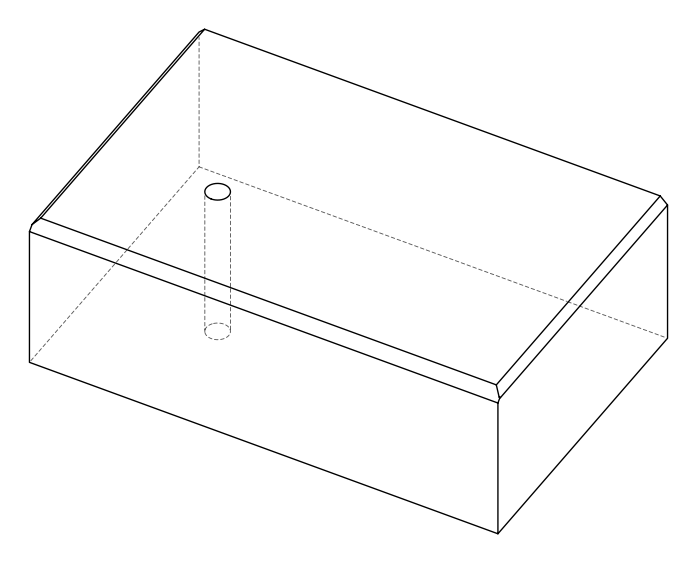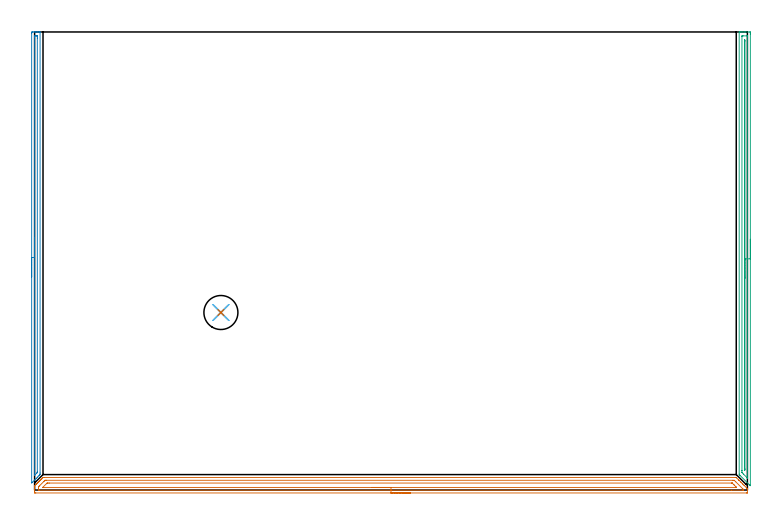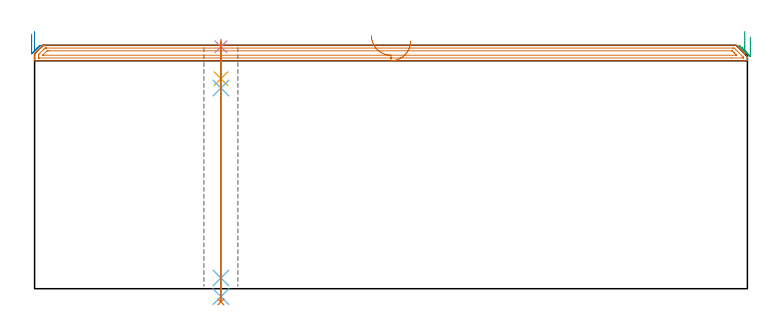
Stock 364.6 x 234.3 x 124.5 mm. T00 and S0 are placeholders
(PLAN: 7 operations, 4 tool changes, 19.6 min)
(1 AREA_MILL | FG_CHAMFER_SURFACE | UGT0205_001 | 8.89 min | 11380 mm3)
(2 AREA_MILL_1 | FG_CHAMFER_SURFACE_1 | UGT0205_001 | 3.83 min | 2109 mm3)
(3 AREA_MILL_2 | FG_CHAMFER_SURFACE_2 | UGT0205_001 | 5.64 min | 3706 mm3)
(4 SPOT_DRILL | STEP1HOLE | NXT0321_9005460120000 | 0.03 min | 4 mm3)
(5 DRILL_BLIND_HOLE_INTO_CENTER | STEP1HOLE | UGT0301_225 | 0.08 min | 1504 mm3)
(6 GUN_DRILL_THROUGH_HOLE | STEP1HOLE | UGT0307_008 | 0.62 min | 10382 mm3)
(7 DRILL_TO_ENLARGE_THROUGH_HOLE | STEP1HOLE | UGT0301_245 | 0.53 min | 17674 mm3)
(TOOL UGT0205_001 | Chamfer Mill 20 x 3 x 45 deg. | D20 FL50 Z2)
(TOOL NXT0321_9005460120000 | NC Spot Drill, 142deg, 12mm, Carbide, Uncoated | D12 PA142 FL30 Z2)
(TOOL UGT0301_225 | Twist Drill 11.4 mm | D11.4 PA118 FL92 Z2)
(TOOL UGT0307_008 | Gun Drill 11 mm | D11 PA130 FL24 Z1)
(TOOL UGT0301_245 | Twist Drill 17.4 mm | D17.4 PA118 FL130 Z2)
(OP 1 AREA_MILL)
G17 G21 G94 G90
T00 M6
G54
G17 G0 G90 X192.3 Y-1.5 S1061 M3
G43 Z134.5 H0
Z126.6
G94 G1 X192.262 Z125.728 F250.
X192.148 Z124.863
X191.959 Z124.012
X191.697 Z123.18
X191.363 Z122.374
X190.96 Z121.6
X190.492 Z120.864
X189.96 Z120.172
X189.371 Z119.529
X188.728 Z118.939
X188.036 Z118.408
X187.3 Z117.94
X186.526 Z117.537
X185.72 Z117.203
X184.888 Z116.941
X184.037 Z116.752
X183.172 Z116.638
X182.3 Z116.6
X0.611 Y-1.499 Z116.601
X0.18 Y-1.494 Z116.602
X0.01 Y-1.49 Z116.604
X0. Y-1.07 Z117.024
Y-0.514 Z117.583
Y-0.19 Z117.906
Y0.366 Z118.463
Y0.69 Z118.785
Y1.338 Z119.437
X0.001 Y2.093 Z120.191
X0.004 Y2.104 Z120.202
X0.705 Y2.805 Z120.905
X0.936 Y3.037 Z121.135
X1.057 Y3.159 Z121.255
X1.229 Y3.33 Z121.428
X1.504 Y3.605 Z121.702
X1.667 Y3.77 Z121.865
X1.829 Y3.93 Z122.028
X1.95 Y4.051 Z122.149
X2.107 Y4.21 Z122.305
X2.263 Y4.364 Z122.462
X2.396 Y4.497 Z122.595
X2.547 Y4.65 Z122.745
X2.697 Y4.798 Z122.895
X2.843 Y4.944 Z123.042
X2.988 Y5.09 Z123.185
X3.13 Y5.231 Z123.329
X3.289 Y5.39 Z123.488
X3.428 Y5.53 Z123.626
X3.564 Y5.665 Z123.763
X3.736 Y5.837 Z123.935
X4.182 Y6.282 Z124.38
X4.296 Y6.395 Z124.491
X4.308 Y6.398 Z124.494
X5.075 Y6.4 Z124.5
X358.632
X358.906 Y6.396 Z124.49
X359.079 Y6.222 Z124.32
X360.12 Y5.18 Z123.278
X360.212 Y5.09 Z123.186
X360.418 Y4.882 Z122.981
X360.465 Y4.835 Z122.935
X361.092 Y4.21 Z122.306
X361.307 Y3.992 Z122.092
X361.972 Y3.33 Z121.426
X362.151 Y3.149 Z121.249
X362.204 Y3.096 Z121.196
X362.851 Y2.45 Z120.547
X362.994 Y2.305 Z120.405
X364.089 Y1.211 Z119.31
X364.318 Y0.983 Z119.08
X364.436 Y0.864 Z118.961
X364.59 Y0.7 Z118.799
X364.593 Y0.69 Z118.789
X364.6 Y0.043 Z118.142
Y-1.393 Z116.704
X364.597 Y-1.491 Z116.605
X364.436 Y-1.496 Z116.604
X364.218 Y-1.5 Z116.6
X182.3
Y-0.086 Z118.014
X2.396
X2.29 Y-0.085 Z118.015
X2.033 Y-0.08 Z118.02
X2.01 Y-0.079 Z118.021
X2.006 Y-0.059 Z118.041
X2.002 Y-0.028 Z118.072
X2.001 Y0.001 Z118.101
X2. Y0.201 Z118.301
X2.001 Y0.69 Z118.79
X2.002 Y1.078 Z119.178
X2.01 Y1.57 Z119.67
X2.023 Y1.662 Z119.762
X2.082 Y1.725 Z119.825
X2.158 Y1.805 Z119.905
X2.396 Y2.047 Z120.147
X2.599 Y2.25 Z120.35
X4.815 Y4.466 Z122.566
X5.075 Y4.725 Z122.825
X5.26 Y4.907 Z123.007
X5.31 Y4.953 Z123.053
X5.336 Y4.975 Z123.075
X5.378 Y4.979 Z123.079
X5.574 Y4.982 Z123.082
X5.968 Y4.985 Z123.085
X6.073 Y4.986 Z123.086
X356.953 Y4.985 Z123.085
X357.74 Y4.98 Z123.08
X357.852 Y4.979 Z123.079
X358.632 Y4.218 Z122.318
X362.204 Y0.647 Z118.747
X362.454 Y0.395 Z118.495
X362.535 Y0.31 Z118.41
X362.573 Y0.265 Z118.365
X362.59 Y0.242 Z118.342
X362.596 Y0.197 Z118.297
X362.599 Y0.001 Z118.101
X362.598 Y-0.028 Z118.072
X362.594 Y-0.059 Z118.041
X362.59 Y-0.079 Z118.021
X362.567 Y-0.08 Z118.02
X362.31 Y-0.085 Z118.015
X356.48 Y-0.086 Z118.014
X182.3
Y1.328 Z119.428
X4.427 Y1.329 Z119.429
X4.219 Y1.33 Z119.43
X4.182 Y1.332 Z119.432
X4.147 Y1.335 Z119.435
X4.164 Y1.359 Z119.459
X4.182 Y1.382 Z119.482
X6.049 Y3.249 Z121.349
X6.131 Y3.33 Z121.43
X6.376 Y3.564 Z121.664
X6.618 Y3.568 Z121.668
X6.86 Y3.57 Z121.67
X7.508 Y3.571 Z121.671
X356.602
X356.724 Y3.57 Z121.67
X356.785 Y3.567 Z121.667
X356.812 Y3.565 Z121.665
X356.847 Y3.54 Z121.64
X357.065 Y3.33 Z121.43
X357.74 Y2.661 Z120.761
X357.951 Y2.45 Z120.55
X358.632 Y1.768 Z119.868
X358.827 Y1.57 Z119.67
X359.015 Y1.374 Z119.474
X359.051 Y1.334 Z119.434
X359.024 Y1.332 Z119.432
X358.959 Y1.33 Z119.43
X358.877 Y1.329 Z119.429
X358.632 Y1.328 Z119.428
X182.3
X181.428 Z119.466
X180.564 Z119.58
X179.712 Z119.769
X178.88 Z120.031
X178.074 Z120.365
X177.3 Z120.768
X176.564 Z121.237
X175.872 Z121.768
X175.229 Z122.357
X174.64 Z123.001
X174.108 Z123.693
X173.64 Z124.428
X173.237 Z125.202
X172.903 Z126.008
X172.641 Z126.84
X172.452 Z127.692
X172.338 Z128.557
X172.3 Z129.428
G0 Z134.5
M5
M2
(OP 2 AREA_MILL_1)
G17 G21 G94 G90
T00 M6
G54
G17 G0 G90 X-1.5 Y108.95 S1061 M3
G43 Z134.5 H0
Z130.2
G94 G1 Y108.988 Z129.328 F250.
Y109.102 Z128.463
Y109.291 Z127.612
Y109.553 Z126.78
Y109.887 Z125.974
Y110.29 Z125.2
Y110.759 Z124.464
Y111.29 Z123.772
Y111.879 Z123.129
Y112.522 Z122.54
Y113.214 Z122.008
Y113.95 Z121.54
Y114.724 Z121.137
Y115.53 Z120.803
Y116.362 Z120.541
Y117.214 Z120.352
Y118.079 Z120.238
Y118.95 Z120.2
X-1.499 Y233.688 Z120.201
X-1.496 Y234.086
X-1.491 Y234.29 Z120.204
X-1.105 Y234.3 Z120.59
X-0.829 Z120.866
X-0.227 Z121.467
X0.325 Z122.022
X0.65 Z122.346
X1.203 Z122.899
X1.527 Z123.222
X2.177 Z123.877
X2.507 Z124.207
X2.656 Y234.298 Z124.348
X2.798 Y234.29 Z124.489
X2.8 Y234.135 Z124.5
Y8.676
X2.795 Y7.898 Z124.491
X2.684 Y7.784 Z124.381
X2.405 Y7.502 Z124.1
X2.238 Y7.337 Z123.936
X1.527 Y6.627 Z123.226
X1.346 Y6.444 Z123.042
X0.754 Y5.854 Z122.454
X0.065 Y5.165 Z121.764
X-1.118 Y3.982 Z120.582
X-1.337 Y3.765 Z120.363
X-1.493 Y3.619 Z120.206
X-1.5 Y3.765 Z120.2
Y118.95
X-0.086 Z121.614
X-0.085 Y231.757 Z121.615
X-0.084 Y231.902 Z121.616
X-0.079 Y232.267 Z121.621
X0.269 Y232.291 Z121.969
X0.65 Y232.296 Z122.35
X1.137 Y232.299 Z122.837
X1.315 Y232.297 Z123.015
X1.345 Y232.295 Z123.045
X1.373 Y232.291 Z123.073
X1.379 Y232.254 Z123.079
X1.384 Y232.049 Z123.084
X1.385 Y231.902 Z123.085
X1.386 Y231.154 Z123.086
X1.385 Y9.569 Z123.085
X1.381 Y9.195 Z123.081
X1.379 Y9.009 Z123.079
X1.368 Y8.93 Z123.068
X1.325 Y8.883 Z123.025
X1.125 Y8.676 Z122.825
X0.078 Y7.628 Z121.778
X0. Y7.552 Z121.7
X-0.075 Y7.481 Z121.625
X-0.079 Z121.621
X-0.08 Y7.484 Z121.62
X-0.083 Y7.535 Z121.617
X-0.085 Y7.639 Z121.615
X-0.086 Y118.95 Z121.614
Y119.822 Z121.652
Y120.687 Z121.766
Y121.538 Z121.955
Y122.37 Z122.217
Y123.176 Z122.551
Y123.95 Z122.954
Y124.686 Z123.423
Y125.378 Z123.954
Y126.021 Z124.543
Y126.611 Z125.186
Y127.142 Z125.878
Y127.61 Z126.614
Y128.013 Z127.388
Y128.347 Z128.194
Y128.609 Z129.026
Y128.798 Z129.878
Y128.912 Z130.743
Y128.95 Z131.614
G0 Z134.5
M5
M2
(OP 3 AREA_MILL_2)
G17 G21 G94 G90
T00 M6
G54
G17 G0 G90 X366.1 Y128.25 S1061 M3
G43 Z134.5 H0
Z128.8
G94 G1 Y128.212 Z127.928 F250.
Y128.098 Z127.064
Y127.909 Z126.212
Y127.647 Z125.38
Y127.313 Z124.574
Y126.91 Z123.8
Y126.442 Z123.064
Y125.91 Z122.372
Y125.321 Z121.729
Y124.678 Z121.14
Y123.986 Z120.609
Y123.25 Z120.14
Y122.476 Z119.737
Y121.67 Z119.403
Y120.838 Z119.141
Y119.987 Z118.952
Y119.122 Z118.838
Y118.25 Z118.8
X366.099 Y2.439 Z118.801
X366.097 Y2.274 Z118.803
X366.092 Y2.212 Z118.806
X365.93 Y2.37 Z118.966
X365.483 Y2.817 Z119.417
X360.79 Y7.509 Z124.108
X360.564 Y7.735 Z124.332
X360.404 Y7.896 Z124.49
X360.4 Y8.142 Z124.5
Y234.153
X360.403 Y234.29 Z124.488
X360.454 Y234.293 Z124.438
X360.807 Y234.3 Z124.092
X361.32 Z123.579
X361.91 Z122.985
X363.098 Z121.799
X363.697 Z121.197
X365.483 Y234.299 Z119.412
X366.074 Y234.297 Z118.822
X366.091 Y234.293 Z118.805
X366.097 Y233.707 Z118.803
X366.1 Y233.091 Z118.8
Y118.25
X364.686 Z120.214
X364.685 Y6.264 Z120.215
X364.683 Y6.168 Z120.217
X364.679 Y6.106 Z120.221
X364.676 Y6.085 Z120.224
X364.659 Y6.099 Z120.241
X364.59 Y6.163 Z120.31
X364.391 Y6.359 Z120.509
X362.608 Y8.142 Z122.292
X361.91 Y8.85 Z122.99
X361.821 Y8.943 Z123.079
X361.818 Y9.034 Z123.082
X361.816 Y9.128 Z123.084
X361.814 Y9.925 Z123.086
Y10.021
X361.815 Y231.924 Z123.085
Y232.019
X361.817 Y232.115 Z123.083
X361.823 Y232.29 Z123.077
X361.91 Y232.292 Z122.99
X362.428 Y232.299 Z122.472
X364.214 Y232.3 Z120.686
X364.59 Y232.296 Z120.31
X364.643 Y232.294 Z120.257
X364.671 Y232.291 Z120.229
X364.679 Y232.21 Z120.221
X364.684 Y232.02 Z120.216
X364.685 Y231.924 Z120.215
X364.686 Y118.25 Z120.214
X363.272 Z121.628
X363.271 Y10.817 Z121.629
X363.27 Y10.393 Z121.63
X363.269 Y10.353 Z121.631
X363.25 Y10.08 Z121.65
X363.232 Y10.35 Z121.668
X363.23 Y10.391 Z121.67
X363.229 Y10.817 Z121.671
X363.228 Y10.86 Z121.672
Y229.292
X363.23 Y229.715 Z121.67
X363.234 Y230.141 Z121.666
X363.235 Y230.182 Z121.665
X363.249 Y230.255 Z121.651
X363.265 Y230.141 Z121.635
X363.271 Y229.717 Z121.629
Y229.674
X363.272 Y118.25 Z121.628
Y117.378 Z121.667
Y116.514 Z121.78
Y115.662 Z121.969
Y114.83 Z122.232
Y114.024 Z122.565
Y113.25 Z122.968
Y112.514 Z123.437
Y111.822 Z123.968
Y111.179 Z124.557
Y110.59 Z125.201
Y110.059 Z125.893
Y109.59 Z126.628
Y109.187 Z127.402
Y108.853 Z128.208
Y108.591 Z129.04
Y108.402 Z129.892
Y108.288 Z130.757
Y108.25 Z131.628
G0 Z134.5
M5
M2
(OP 4 SPOT_DRILL)
G17 G21 G94 G90
T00 M6
G54
G17 G0 G90 X95.3 Y90.8 S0 M3
G43 Z134.5 H0
G94 G81 G98 Z123.751 F250. R127.5
G80
M5
M2
(OP 5 DRILL_BLIND_HOLE_INTO_CENTER)
G17 G21 G94 G90
T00 M6
G54
G17 G0 G90 X95.3 Y90.8 S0 M3
G43 Z134.5 H0
G94 G81 G98 Z107.4 F250. R126.5
G80
M5
M2
(OP 6 GUN_DRILL_THROUGH_HOLE)
G17 G21 G94 G90
T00 M6
G54
G17 G0 G90 X95.3 Y90.8 M8
G43 Z134.5 H0
Z121.797
S716 M3
G94 G1 Z102.64 F125. M26
G4 X.084
Z5.5 F250.
G4 X.084
Z-4.065 F125.
G4 X.084
M5
M9
G0 Z121.797
Z134.5
M2
(OP 7 DRILL_TO_ENLARGE_THROUGH_HOLE)
G17 G21 G94 G90
T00 M6
G54
G17 G0 G90 X95.3 Y90.8 S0 M3
G43 Z134.5 H0
G94 G73 G98 Z-6.727 F250. Q16.403 R126.5
G80
M5
M2
